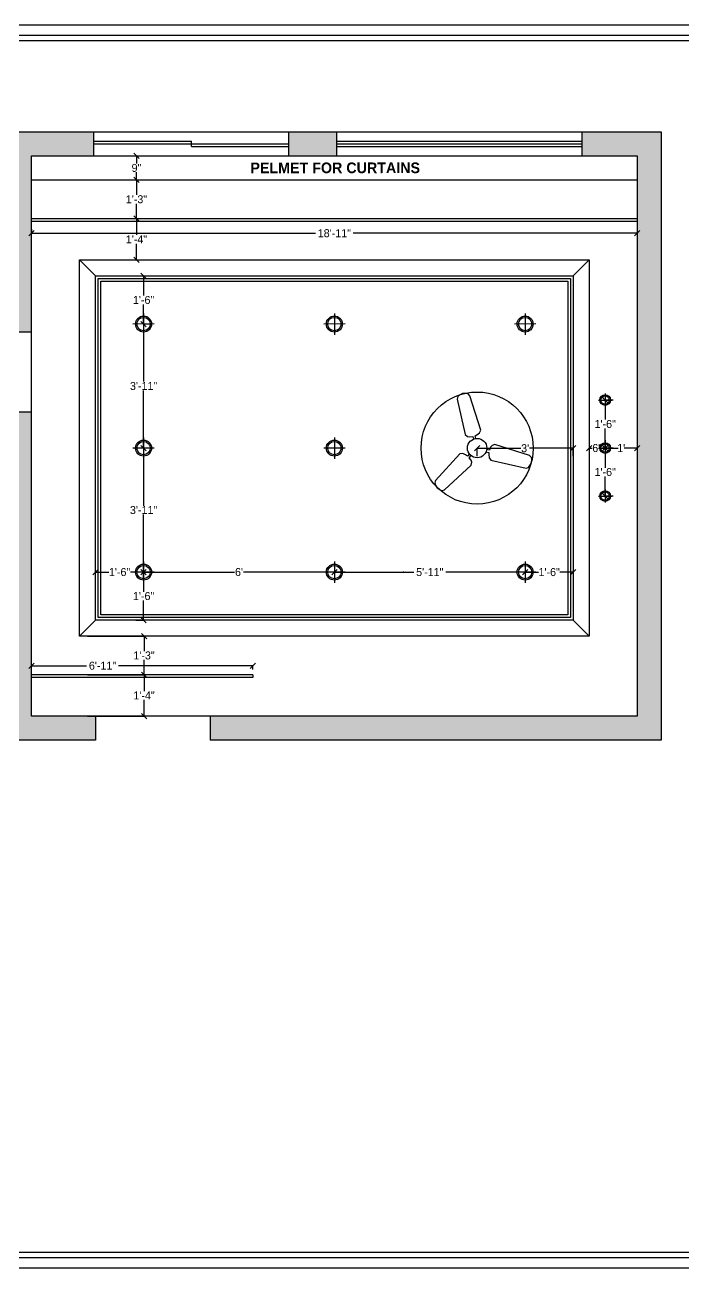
# Model space of a CAD drawing. Header units: inches. Extents: x 9636 to 21597, y -10243 to 557.
# Drawn here: x 16495.9 to 16742.6, y -8319.4 to -7853.3 of the extents above; entities that cross this region are included whole.
import ezdxf

# ---------------------------------------------------------------- set-up
doc = ezdxf.new("R2010")
doc.units = ezdxf.units.IN
doc.header["$MEASUREMENT"] = 0
doc.linetypes.add('DASHED', pattern=[0.75, 0.5, -0.25])
doc.layers.add('FURNI', color=140, linetype='Continuous', lineweight=18)
doc.layers.add('IEL-HATCH-002', color=7, linetype='Continuous')
doc.layers.add('THIET-BI', color=21, linetype='Continuous')
doc.styles.add('HEMI', font='stylu.ttf')
doc.styles.get("Standard").update_dxf_attribs({"font": 'arial.ttf'})
doc.dimstyles.get("Standard").update_dxf_attribs({"dimtxt": 0.18, "dimasz": 0.18, "dimexe": 0.18, "dimexo": 0.0625, "dimgap": 0.09, "dimtad": 0, "dimtih": 1, "dimtoh": 1, "dimdec": 0, "dimzin": 0, "dimdsep": 46, "dimlunit": 4, "dimtxsty": 'Standard', "dimcen": 0.09, "dimadec": 0, "dimazin": 0, "dimtfac": 1, "dimtdec": 0, "dimtofl": 0, "dimtmove": 0, "dimatfit": 3, "dimfxl": 1, "dimtolj": 1, "dimtzin": 0, "dimarcsym": 0})

# ---------------------------------------------------------------- blocks, each defined once
blk = doc.blocks.new('ger')
at = {"color": 5}
for p, q in [((6473.06, -970.68), (6473.07, -978.68)), ((6469.07, -974.68), (6477.07, -974.68))]:
    blk.add_line(p, q, dxfattribs=at)
for radius in [3, 2.5]:
    blk.add_circle((6473.07, -974.68), radius, dxfattribs=at)
blk = doc.blocks.new('A$C1C43440E')
at = {"layer": 'THIET-BI', "color": 18, "true_color": 0x000000}
for p, q in [((143.8, 581.1), (139.5, 564.2)), ((139.5, 564.2), (187.9, 346)), ((152.8, 589.3), (143.8, 581.1)), ((172.3, 598), (152.8, 589.3)), ((191.8, 598.2), (172.3, 598)), ((207, 596.1), (191.8, 598.2)), ((217.6, 585.2), (207, 596.1)), ((283.9, 371.8), (217.6, 585.2)), ((187.9, 346), (202.2, 334.1)), ((202.2, 334.1), (215.2, 331.5)), ((215.2, 331.5), (234.9, 334.1)), ((234.9, 334.1), (240, 316.6)), ((249.5, 338.4), (260.9, 344.5)), ((254.3, 320.4), (249.5, 338.4)), ((260.9, 344.5), (276.4, 355.5)), ((276.4, 355.5), (283.9, 371.8)), ((316.5, 239.3), (334.4, 234.5)), ((338, 249.3), (320.3, 253.6)), ((334.4, 234.5), (334, 221.5)), ((345.6, 267.6), (338, 249.3)), ((354.4, 277.5), (345.6, 267.6)), ((371.8, 284), (354.4, 277.5)), ((585, 216.8), (371.8, 284)), ((155.8, 226), (4.2, 61.9)), ((61.4, 4.7), (226.1, 155.7)), ((173.7, 227.6), (155.8, 226)), ((191, 219.7), (173.7, 227.6)), ((202, 212.9), (191, 219.7)), ((215.1, 226), (202, 212.9)), ((213, 202.4), (225.6, 215.5)), ((225.1, 186.7), (213, 202.4)), ((229.3, 174.1), (225.1, 186.7)), ((226.1, 155.7), (229.3, 174.1)), ((334, 221.5), (335.9, 202.6)), ((335.9, 202.6), (346.1, 188)), ((346.1, 188), (564.1, 138.7)), ((578.9, 142.4), (588.3, 154.5)), ((597.5, 204.6), (585, 216.8)), ((588.3, 154.5), (597.8, 171.5)), ((600.1, 192.8), (597.5, 204.6)), ((597.8, 171.5), (600.1, 192.8)), ((564.1, 138.7), (578.9, 142.4)), ((4.2, 61.9), (0, 47.2)), ((0, 47.2), (5.8, 33)), ((5.8, 33), (15.7, 16.3)), ((15.7, 16.3), (33.1, 3.7)), ((33.1, 3.7), (44.6, 0)), ((44.6, 0), (61.4, 4.7))]:
    blk.add_line(p, q, dxfattribs=at)
blk.add_circle((262, 261.9), 60, dxfattribs=at)
blk = doc.blocks.new('3r')
blk.add_circle((6568.27, -1060.41), 21)
at = {"layer": 'THIET-BI', "xscale": 0.06069589590044594, "yscale": 0.06069589590044594, "zscale": 0.06069589590044594}
blk.add_blockref('A$C1C43440E', (6552.37, -1076.31), dxfattribs=at)
blk = doc.blocks.new('AWEG')
at = {"color": 114, "true_color": 0x139b48}
for p, q in [((4629.57, 705.47), (4634.5, 705.47)), ((4632.04, 707.93), (4632.04, 703.01))]:
    blk.add_line(p, q, dxfattribs=at)
for radius in [2, 1.57]:
    blk.add_circle((4632, 705.47), radius, dxfattribs=at)
blk = doc.blocks.new('_Oblique')
at = {"color": 0, "linetype": 'ByBlock', "lineweight": -2}
blk.add_line((-0.5, -0.5), (0.5, 0.5), dxfattribs=at)
blk = doc.blocks.new('*D272')
at = {"color": 254, "lineweight": -2, "transparency": 16777216}
for p, q in [((16501.37, -7911.45), (16537.87, -7911.45)), ((16501.37, -7925.95), (16537.87, -7925.95))]:
    blk.add_line(p, q, dxfattribs=at)
at = {"color": 5, "lineweight": -2, "transparency": 16777216}
for p, q in [((16537.69, -7911.45), (16537.69, -7917.06)), ((16537.69, -7925.95), (16537.69, -7920.34))]:
    blk.add_line(p, q, dxfattribs=at)
at = {"layer": 'Defpoints', "color": 0, "transparency": 16777216}
for p in [(16498.37, -7911.45), (16498.37, -7925.95), (16537.69, -7925.95)]:
    blk.add_point(p, dxfattribs=at)
at = {"color": 5, "lineweight": -2, "transparency": 16777216, "xscale": 2, "yscale": 2, "zscale": 2}
for p, rotation in [((16537.69, -7911.45), 90), ((16537.69, -7925.95), 270)]:
    blk.add_blockref('_Oblique', p, dxfattribs=dict(at, rotation=rotation))
at = {"color": 5, "transparency": 16777216, "insert": (16537.69, -7918.7), "char_height": 3, "attachment_point": 5, "style": 'HEMI'}
blk.add_mtext('\\A1;1\'-3"', dxfattribs=at)
blk = doc.blocks.new('*D273')
at = {"color": 254, "lineweight": -2, "transparency": 16777216}
for p, q in [((16501.37, -7925.95), (16537.87, -7925.95)), ((16520.34, -7941.45), (16537.87, -7941.45))]:
    blk.add_line(p, q, dxfattribs=at)
at = {"color": 5, "lineweight": -2, "transparency": 16777216}
for p, q in [((16537.69, -7925.95), (16537.69, -7932.04)), ((16537.69, -7941.45), (16537.69, -7935.36))]:
    blk.add_line(p, q, dxfattribs=at)
at = {"layer": 'Defpoints', "color": 0, "transparency": 16777216}
for p in [(16498.37, -7925.95), (16517.34, -7941.45), (16537.69, -7941.45)]:
    blk.add_point(p, dxfattribs=at)
at = {"color": 5, "lineweight": -2, "transparency": 16777216, "xscale": 2, "yscale": 2, "zscale": 2}
for p, rotation in [((16537.69, -7925.95), 90), ((16537.69, -7941.45), 270)]:
    blk.add_blockref('_Oblique', p, dxfattribs=dict(at, rotation=rotation))
at = {"color": 5, "transparency": 16777216, "insert": (16537.69, -7933.7), "char_height": 3, "attachment_point": 5, "style": 'HEMI'}
blk.add_mtext('\\A1;1\'-4"', dxfattribs=at)
blk = doc.blocks.new('*D274')
at = {"color": 254, "lineweight": -2, "transparency": 16777216}
for p, q in [((16524.7, -7947.45), (16540.55, -7947.45)), ((16543.37, -7965.45), (16540.55, -7965.45))]:
    blk.add_line(p, q, dxfattribs=at)
at = {"color": 5, "lineweight": -2, "transparency": 16777216}
for p, q in [((16540.37, -7947.45), (16540.37, -7954.8)), ((16540.37, -7965.45), (16540.37, -7958.1))]:
    blk.add_line(p, q, dxfattribs=at)
at = {"layer": 'Defpoints', "color": 0, "transparency": 16777216}
for p in [(16521.7, -7947.45), (16540.37, -7965.45), (16540.37, -7965.45)]:
    blk.add_point(p, dxfattribs=at)
at = {"color": 5, "lineweight": -2, "transparency": 16777216, "xscale": 2, "yscale": 2, "zscale": 2}
for p, rotation in [((16540.37, -7947.45), 90), ((16540.37, -7965.45), 270)]:
    blk.add_blockref('_Oblique', p, dxfattribs=dict(at, rotation=rotation))
at = {"color": 5, "transparency": 16777216, "insert": (16540.37, -7956.45), "char_height": 3, "attachment_point": 5, "style": 'HEMI'}
blk.add_mtext('\\A1;1\'-6"', dxfattribs=at)
blk = doc.blocks.new('*D275')
at = {"color": 5, "lineweight": -2, "transparency": 16777216}
for p, q in [((16540.37, -7965.45), (16540.37, -7987.06)), ((16540.37, -8011.95), (16540.37, -7990.34))]:
    blk.add_line(p, q, dxfattribs=at)
at = {"color": 254, "lineweight": -2, "transparency": 16777216}
for p, q in [((16543.37, -7965.45), (16540.55, -7965.45)), ((16543.37, -8011.95), (16540.55, -8011.95))]:
    blk.add_line(p, q, dxfattribs=at)
at = {"layer": 'Defpoints', "color": 0, "transparency": 16777216}
for p in [(16540.37, -7965.45), (16540.37, -8011.95), (16540.37, -8011.95)]:
    blk.add_point(p, dxfattribs=at)
at = {"color": 5, "lineweight": -2, "transparency": 16777216, "xscale": 2, "yscale": 2, "zscale": 2}
for p, rotation in [((16540.37, -7965.45), 90), ((16540.37, -8011.95), 270)]:
    blk.add_blockref('_Oblique', p, dxfattribs=dict(at, rotation=rotation))
at = {"color": 5, "transparency": 16777216, "insert": (16540.37, -7988.7), "char_height": 3, "attachment_point": 5, "style": 'HEMI'}
blk.add_mtext('\\A1;3\'-11"', dxfattribs=at)
blk = doc.blocks.new('*D276')
at = {"color": 5, "lineweight": -2, "transparency": 16777216}
for p, q in [((16540.37, -8011.95), (16540.37, -8033.56)), ((16540.37, -8058.45), (16540.37, -8036.84))]:
    blk.add_line(p, q, dxfattribs=at)
at = {"color": 254, "lineweight": -2, "transparency": 16777216}
for p, q in [((16543.37, -8011.95), (16540.55, -8011.95)), ((16543.37, -8058.45), (16540.55, -8058.45))]:
    blk.add_line(p, q, dxfattribs=at)
at = {"layer": 'Defpoints', "color": 0, "transparency": 16777216}
for p in [(16540.37, -8011.95), (16540.37, -8058.45), (16540.37, -8058.45)]:
    blk.add_point(p, dxfattribs=at)
at = {"color": 5, "lineweight": -2, "transparency": 16777216, "xscale": 2, "yscale": 2, "zscale": 2}
for p, rotation in [((16540.37, -8011.95), 90), ((16540.37, -8058.45), 270)]:
    blk.add_blockref('_Oblique', p, dxfattribs=dict(at, rotation=rotation))
at = {"color": 5, "transparency": 16777216, "insert": (16540.37, -8035.2), "char_height": 3, "attachment_point": 5, "style": 'HEMI'}
blk.add_mtext('\\A1;3\'-11"', dxfattribs=at)
blk = doc.blocks.new('*D277')
at = {"color": 5, "lineweight": -2, "transparency": 16777216}
for p, q in [((16540.37, -8058.45), (16540.37, -8065.8)), ((16540.37, -8076.45), (16540.37, -8069.1))]:
    blk.add_line(p, q, dxfattribs=at)
at = {"color": 254, "lineweight": -2, "transparency": 16777216}
for p, q in [((16543.37, -8058.45), (16540.55, -8058.45)), ((16537.42, -8076.45), (16540.19, -8076.45))]:
    blk.add_line(p, q, dxfattribs=at)
at = {"layer": 'Defpoints', "color": 0, "transparency": 16777216}
for p in [(16540.37, -8058.45), (16540.37, -8076.45), (16540.42, -8076.45)]:
    blk.add_point(p, dxfattribs=at)
at = {"color": 5, "lineweight": -2, "transparency": 16777216, "xscale": 2, "yscale": 2, "zscale": 2}
for p, rotation in [((16540.37, -8058.45), 90), ((16540.37, -8076.45), 270)]:
    blk.add_blockref('_Oblique', p, dxfattribs=dict(at, rotation=rotation))
at = {"color": 5, "transparency": 16777216, "insert": (16540.37, -8067.45), "char_height": 3, "attachment_point": 5, "style": 'HEMI'}
blk.add_mtext('\\A1;1\'-6"', dxfattribs=at)
blk = doc.blocks.new('*D278')
at = {"color": 5, "lineweight": -2, "transparency": 16777216}
for p, q in [((16522.37, -8058.45), (16527.32, -8058.45)), ((16540.37, -8058.45), (16535.42, -8058.45))]:
    blk.add_line(p, q, dxfattribs=at)
at = {"color": 254, "lineweight": -2, "transparency": 16777216}
for p, q in [((16522.37, -8061.45), (16522.37, -8058.63)), ((16540.37, -8061.45), (16540.37, -8058.63))]:
    blk.add_line(p, q, dxfattribs=at)
at = {"layer": 'Defpoints', "color": 0, "transparency": 16777216}
for p in [(16522.37, -8058.45), (16522.37, -8058.45), (16540.37, -8058.45)]:
    blk.add_point(p, dxfattribs=at)
at = {"color": 5, "lineweight": -2, "transparency": 16777216, "xscale": 2, "yscale": 2, "zscale": 2, "rotation": 180}
blk.add_blockref('_Oblique', (16522.37, -8058.45), dxfattribs=at)
at = {"color": 5, "lineweight": -2, "transparency": 16777216, "xscale": 2, "yscale": 2, "zscale": 2}
blk.add_blockref('_Oblique', (16540.37, -8058.45), dxfattribs=at)
at = {"color": 5, "transparency": 16777216, "insert": (16531.37, -8058.45), "char_height": 3, "attachment_point": 5, "style": 'HEMI'}
blk.add_mtext('\\A1;1\'-6"', dxfattribs=at)
blk = doc.blocks.new('*D279')
at = {"color": 254, "lineweight": -2, "transparency": 16777216}
for p, q in [((16540.37, -8055.45), (16540.37, -8058.27)), ((16611.87, -8055.45), (16611.87, -8058.27))]:
    blk.add_line(p, q, dxfattribs=at)
at = {"color": 5, "lineweight": -2, "transparency": 16777216}
for p, q in [((16540.37, -8058.45), (16574.49, -8058.45)), ((16611.87, -8058.45), (16577.75, -8058.45))]:
    blk.add_line(p, q, dxfattribs=at)
at = {"layer": 'Defpoints', "color": 0, "transparency": 16777216}
for p in [(16540.37, -8058.45), (16611.87, -8058.45), (16611.87, -8058.45)]:
    blk.add_point(p, dxfattribs=at)
at = {"color": 5, "lineweight": -2, "transparency": 16777216, "xscale": 2, "yscale": 2, "zscale": 2, "rotation": 180}
blk.add_blockref('_Oblique', (16540.37, -8058.45), dxfattribs=at)
at = {"color": 5, "lineweight": -2, "transparency": 16777216, "xscale": 2, "yscale": 2, "zscale": 2}
blk.add_blockref('_Oblique', (16611.87, -8058.45), dxfattribs=at)
at = {"color": 5, "transparency": 16777216, "insert": (16576.12, -8058.45), "char_height": 3, "attachment_point": 5, "style": 'HEMI'}
blk.add_mtext("\\A1;6'", dxfattribs=at)
blk = doc.blocks.new('*D280')
at = {"color": 254, "lineweight": -2, "transparency": 16777216}
for p, q in [((16611.87, -8055.45), (16611.87, -8058.27)), ((16683.37, -8055.45), (16683.37, -8058.27))]:
    blk.add_line(p, q, dxfattribs=at)
at = {"color": 5, "lineweight": -2, "transparency": 16777216}
for p, q in [((16611.87, -8058.45), (16641.61, -8058.45)), ((16683.37, -8058.45), (16653.63, -8058.45))]:
    blk.add_line(p, q, dxfattribs=at)
at = {"layer": 'Defpoints', "color": 0, "transparency": 16777216}
for p in [(16611.87, -8058.45), (16683.37, -8058.45), (16683.37, -8058.45)]:
    blk.add_point(p, dxfattribs=at)
at = {"color": 5, "lineweight": -2, "transparency": 16777216, "xscale": 2, "yscale": 2, "zscale": 2, "rotation": 180}
blk.add_blockref('_Oblique', (16611.87, -8058.45), dxfattribs=at)
at = {"color": 5, "lineweight": -2, "transparency": 16777216, "xscale": 2, "yscale": 2, "zscale": 2}
blk.add_blockref('_Oblique', (16683.37, -8058.45), dxfattribs=at)
at = {"color": 5, "transparency": 16777216, "insert": (16647.62, -8058.45), "char_height": 3, "attachment_point": 5, "style": 'HEMI'}
blk.add_mtext('\\A1;5\'-11"', dxfattribs=at)
blk = doc.blocks.new('*D281')
at = {"color": 254, "lineweight": -2, "transparency": 16777216}
for p, q in [((16683.37, -8055.45), (16683.37, -8058.27)), ((16701.37, -8055.45), (16701.37, -8058.27))]:
    blk.add_line(p, q, dxfattribs=at)
at = {"color": 5, "lineweight": -2, "transparency": 16777216}
for p, q in [((16683.37, -8058.45), (16688.32, -8058.45)), ((16701.37, -8058.45), (16696.42, -8058.45))]:
    blk.add_line(p, q, dxfattribs=at)
at = {"layer": 'Defpoints', "color": 0, "transparency": 16777216}
for p in [(16683.37, -8058.45), (16701.37, -8058.45), (16701.37, -8058.45)]:
    blk.add_point(p, dxfattribs=at)
at = {"color": 5, "lineweight": -2, "transparency": 16777216, "xscale": 2, "yscale": 2, "zscale": 2, "rotation": 180}
blk.add_blockref('_Oblique', (16683.37, -8058.45), dxfattribs=at)
at = {"color": 5, "lineweight": -2, "transparency": 16777216, "xscale": 2, "yscale": 2, "zscale": 2}
blk.add_blockref('_Oblique', (16701.37, -8058.45), dxfattribs=at)
at = {"color": 5, "transparency": 16777216, "insert": (16692.37, -8058.45), "char_height": 3, "attachment_point": 5, "style": 'HEMI'}
blk.add_mtext('\\A1;1\'-6"', dxfattribs=at)
blk = doc.blocks.new('*D282')
at = {"color": 254, "lineweight": -2, "transparency": 16777216}
for p, q in [((16519.37, -8082.45), (16540.71, -8082.45)), ((16519.37, -8096.95), (16540.71, -8096.95))]:
    blk.add_line(p, q, dxfattribs=at)
at = {"color": 5, "lineweight": -2, "transparency": 16777216}
for p, q in [((16540.53, -8082.45), (16540.53, -8088.06)), ((16540.53, -8096.95), (16540.53, -8091.34))]:
    blk.add_line(p, q, dxfattribs=at)
at = {"layer": 'Defpoints', "color": 0, "transparency": 16777216}
for p in [(16516.37, -8082.45), (16516.37, -8096.95), (16540.53, -8096.95)]:
    blk.add_point(p, dxfattribs=at)
at = {"color": 5, "lineweight": -2, "transparency": 16777216, "xscale": 2, "yscale": 2, "zscale": 2}
for p, rotation in [((16540.53, -8082.45), 90), ((16540.53, -8096.95), 270)]:
    blk.add_blockref('_Oblique', p, dxfattribs=dict(at, rotation=rotation))
at = {"color": 5, "transparency": 16777216, "insert": (16540.53, -8089.7), "char_height": 3, "attachment_point": 5, "style": 'HEMI'}
blk.add_mtext('\\A1;1\'-3"', dxfattribs=at)
blk = doc.blocks.new('*D283')
at = {"color": 254, "lineweight": -2, "transparency": 16777216}
for p, q in [((16519.37, -8096.95), (16540.71, -8096.95)), ((16519.37, -8112.45), (16540.71, -8112.45))]:
    blk.add_line(p, q, dxfattribs=at)
at = {"color": 5, "lineweight": -2, "transparency": 16777216}
for p, q in [((16540.53, -8096.95), (16540.53, -8103.04)), ((16540.53, -8112.45), (16540.53, -8106.36))]:
    blk.add_line(p, q, dxfattribs=at)
at = {"layer": 'Defpoints', "color": 0, "transparency": 16777216}
for p in [(16516.37, -8096.95), (16516.37, -8112.45), (16540.53, -8112.45)]:
    blk.add_point(p, dxfattribs=at)
at = {"color": 5, "lineweight": -2, "transparency": 16777216, "xscale": 2, "yscale": 2, "zscale": 2}
for p, rotation in [((16540.53, -8096.95), 90), ((16540.53, -8112.45), 270)]:
    blk.add_blockref('_Oblique', p, dxfattribs=dict(at, rotation=rotation))
at = {"color": 5, "transparency": 16777216, "insert": (16540.53, -8104.7), "char_height": 3, "attachment_point": 5, "style": 'HEMI'}
blk.add_mtext('\\A1;1\'-4"', dxfattribs=at)
blk = doc.blocks.new('*D284')
at = {"color": 254, "lineweight": -2, "transparency": 16777216}
for p, q in [((16498.37, -8094.95), (16498.37, -8093.36)), ((16581.37, -8094.95), (16581.37, -8093.36))]:
    blk.add_line(p, q, dxfattribs=at)
at = {"color": 5, "lineweight": -2, "transparency": 16777216}
for p, q in [((16498.37, -8093.54), (16518.95, -8093.54)), ((16581.37, -8093.54), (16531.02, -8093.54))]:
    blk.add_line(p, q, dxfattribs=at)
at = {"layer": 'Defpoints', "color": 0, "transparency": 16777216}
for p in [(16581.37, -8093.54), (16498.37, -8097.95), (16581.37, -8097.95)]:
    blk.add_point(p, dxfattribs=at)
at = {"color": 5, "lineweight": -2, "transparency": 16777216, "xscale": 2, "yscale": 2, "zscale": 2, "rotation": 180}
blk.add_blockref('_Oblique', (16498.37, -8093.54), dxfattribs=at)
at = {"color": 5, "lineweight": -2, "transparency": 16777216, "xscale": 2, "yscale": 2, "zscale": 2}
blk.add_blockref('_Oblique', (16581.37, -8093.54), dxfattribs=at)
at = {"color": 5, "transparency": 16777216, "insert": (16524.98, -8093.54), "char_height": 3, "attachment_point": 5, "style": 'HEMI'}
blk.add_mtext('\\A1;6\'-11"', dxfattribs=at)
blk = doc.blocks.new('*D285')
at = {"color": 254, "lineweight": -2, "transparency": 16777216}
for p, q in [((16498.37, -7929.95), (16498.37, -7931.6)), ((16725.37, -7929.95), (16725.37, -7931.6))]:
    blk.add_line(p, q, dxfattribs=at)
at = {"color": 5, "lineweight": -2, "transparency": 16777216}
for p, q in [((16498.37, -7931.42), (16604.85, -7931.42)), ((16725.37, -7931.42), (16618.9, -7931.42))]:
    blk.add_line(p, q, dxfattribs=at)
at = {"layer": 'Defpoints', "color": 0, "transparency": 16777216}
for p in [(16498.37, -7926.95), (16725.37, -7926.95), (16725.37, -7931.42)]:
    blk.add_point(p, dxfattribs=at)
at = {"color": 5, "lineweight": -2, "transparency": 16777216, "xscale": 2, "yscale": 2, "zscale": 2, "rotation": 180}
blk.add_blockref('_Oblique', (16498.37, -7931.42), dxfattribs=at)
at = {"color": 5, "lineweight": -2, "transparency": 16777216, "xscale": 2, "yscale": 2, "zscale": 2}
blk.add_blockref('_Oblique', (16725.37, -7931.42), dxfattribs=at)
at = {"color": 5, "transparency": 16777216, "insert": (16611.87, -7931.42), "char_height": 3, "attachment_point": 5, "style": 'HEMI'}
blk.add_mtext('\\A1;18\'-11"', dxfattribs=at)
blk = doc.blocks.new('*D286')
at = {"color": 5, "lineweight": -2, "transparency": 16777216}
for p, q in [((16665.37, -8012.03), (16681.71, -8012.03)), ((16701.37, -8012.03), (16685.03, -8012.03))]:
    blk.add_line(p, q, dxfattribs=at)
at = {"color": 254, "lineweight": -2, "transparency": 16777216}
for p, q in [((16665.37, -8014.95), (16665.37, -8012.21)), ((16701.37, -8014.95), (16701.37, -8012.21))]:
    blk.add_line(p, q, dxfattribs=at)
at = {"layer": 'Defpoints', "color": 0, "transparency": 16777216}
for p in [(16665.37, -8011.95), (16665.37, -8012.03), (16701.37, -8011.95)]:
    blk.add_point(p, dxfattribs=at)
at = {"color": 5, "lineweight": -2, "transparency": 16777216, "xscale": 2, "yscale": 2, "zscale": 2, "rotation": 180}
blk.add_blockref('_Oblique', (16665.37, -8012.03), dxfattribs=at)
at = {"color": 5, "lineweight": -2, "transparency": 16777216, "xscale": 2, "yscale": 2, "zscale": 2}
blk.add_blockref('_Oblique', (16701.37, -8012.03), dxfattribs=at)
at = {"color": 5, "transparency": 16777216, "insert": (16683.37, -8012.03), "char_height": 3, "attachment_point": 5, "style": 'HEMI'}
blk.add_mtext("\\A1;3'", dxfattribs=at)
blk = doc.blocks.new('*D287')
at = {"color": 254, "lineweight": -2, "transparency": 16777216}
for p, q in [((16713.37, -8008.95), (16713.37, -8011.77)), ((16725.37, -8008.95), (16725.37, -8011.77))]:
    blk.add_line(p, q, dxfattribs=at)
at = {"color": 5, "lineweight": -2, "transparency": 16777216}
for p, q in [((16713.37, -8011.95), (16718.24, -8011.95)), ((16725.37, -8011.95), (16720.5, -8011.95))]:
    blk.add_line(p, q, dxfattribs=at)
at = {"layer": 'Defpoints', "color": 0, "transparency": 16777216}
for p in [(16713.37, -8011.95), (16725.37, -8011.95), (16725.37, -8011.95)]:
    blk.add_point(p, dxfattribs=at)
at = {"color": 5, "lineweight": -2, "transparency": 16777216, "xscale": 2, "yscale": 2, "zscale": 2, "rotation": 180}
blk.add_blockref('_Oblique', (16713.37, -8011.95), dxfattribs=at)
at = {"color": 5, "lineweight": -2, "transparency": 16777216, "xscale": 2, "yscale": 2, "zscale": 2}
blk.add_blockref('_Oblique', (16725.37, -8011.95), dxfattribs=at)
at = {"color": 5, "transparency": 16777216, "insert": (16719.37, -8011.95), "char_height": 3, "attachment_point": 5, "style": 'HEMI'}
blk.add_mtext("\\A1;1'", dxfattribs=at)
blk = doc.blocks.new('*D288')
at = {"color": 254, "lineweight": -2, "transparency": 16777216}
for p, q in [((16707.37, -8008.95), (16707.37, -8011.77)), ((16713.37, -8008.95), (16713.37, -8011.77))]:
    blk.add_line(p, q, dxfattribs=at)
at = {"color": 5, "lineweight": -2, "transparency": 16777216}
for p, q in [((16707.37, -8011.95), (16708.45, -8011.95)), ((16713.37, -8011.95), (16712.29, -8011.95))]:
    blk.add_line(p, q, dxfattribs=at)
at = {"layer": 'Defpoints', "color": 0, "transparency": 16777216}
for p in [(16707.37, -8011.95), (16707.37, -8011.95), (16713.37, -8011.95)]:
    blk.add_point(p, dxfattribs=at)
at = {"color": 5, "lineweight": -2, "transparency": 16777216, "xscale": 2, "yscale": 2, "zscale": 2, "rotation": 180}
blk.add_blockref('_Oblique', (16707.37, -8011.95), dxfattribs=at)
at = {"color": 5, "lineweight": -2, "transparency": 16777216, "xscale": 2, "yscale": 2, "zscale": 2}
blk.add_blockref('_Oblique', (16713.37, -8011.95), dxfattribs=at)
at = {"color": 5, "transparency": 16777216, "insert": (16710.37, -8011.95), "char_height": 3, "attachment_point": 5, "style": 'HEMI'}
blk.add_mtext('\\A1;6"', dxfattribs=at)
blk = doc.blocks.new('*D289')
at = {"color": 5, "lineweight": -2, "transparency": 16777216}
for p, q in [((16713.37, -8011.95), (16713.37, -8019.3)), ((16713.37, -8029.95), (16713.37, -8022.6))]:
    blk.add_line(p, q, dxfattribs=at)
at = {"color": 254, "lineweight": -2, "transparency": 16777216}
for p, q in [((16716.37, -8011.95), (16713.55, -8011.95)), ((16716.37, -8029.95), (16713.55, -8029.95))]:
    blk.add_line(p, q, dxfattribs=at)
at = {"layer": 'Defpoints', "color": 0, "transparency": 16777216}
for p in [(16713.37, -8011.95), (16713.37, -8029.95), (16713.37, -8029.95)]:
    blk.add_point(p, dxfattribs=at)
at = {"color": 5, "lineweight": -2, "transparency": 16777216, "xscale": 2, "yscale": 2, "zscale": 2}
for p, rotation in [((16713.37, -8011.95), 90), ((16713.37, -8029.95), 270)]:
    blk.add_blockref('_Oblique', p, dxfattribs=dict(at, rotation=rotation))
at = {"color": 5, "transparency": 16777216, "insert": (16713.37, -8020.95), "char_height": 3, "attachment_point": 5, "style": 'HEMI'}
blk.add_mtext('\\A1;1\'-6"', dxfattribs=at)
blk = doc.blocks.new('*D290')
at = {"color": 5, "lineweight": -2, "transparency": 16777216}
for p, q in [((16713.37, -7993.95), (16713.37, -8001.3)), ((16713.37, -8011.95), (16713.37, -8004.6))]:
    blk.add_line(p, q, dxfattribs=at)
at = {"color": 254, "lineweight": -2, "transparency": 16777216}
for p, q in [((16716.37, -7993.95), (16713.55, -7993.95)), ((16716.37, -8011.95), (16713.55, -8011.95))]:
    blk.add_line(p, q, dxfattribs=at)
at = {"layer": 'Defpoints', "color": 0, "transparency": 16777216}
for p in [(16713.37, -7993.95), (16713.37, -7993.95), (16713.37, -8011.95)]:
    blk.add_point(p, dxfattribs=at)
at = {"color": 5, "lineweight": -2, "transparency": 16777216, "xscale": 2, "yscale": 2, "zscale": 2}
for p, rotation in [((16713.37, -7993.95), 90), ((16713.37, -8011.95), 270)]:
    blk.add_blockref('_Oblique', p, dxfattribs=dict(at, rotation=rotation))
at = {"color": 5, "transparency": 16777216, "insert": (16713.37, -8002.95), "char_height": 3, "attachment_point": 5, "style": 'HEMI'}
blk.add_mtext('\\A1;1\'-6"', dxfattribs=at)
blk = doc.blocks.new('*D520')
at = {"color": 254, "lineweight": -2, "transparency": 16777216}
for p, q in [((16534.87, -7902.45), (16537.51, -7902.45)), ((16534.87, -7911.45), (16537.51, -7911.45))]:
    blk.add_line(p, q, dxfattribs=at)
at = {"color": 5, "lineweight": -2, "transparency": 16777216}
for p, q in [((16537.69, -7902.45), (16537.69, -7905.31)), ((16537.69, -7911.45), (16537.69, -7908.59))]:
    blk.add_line(p, q, dxfattribs=at)
at = {"layer": 'Defpoints', "color": 0, "transparency": 16777216}
for p in [(16537.69, -7902.45), (16537.87, -7902.45), (16537.87, -7911.45)]:
    blk.add_point(p, dxfattribs=at)
at = {"color": 5, "lineweight": -2, "transparency": 16777216, "xscale": 2, "yscale": 2, "zscale": 2}
for p, rotation in [((16537.69, -7902.45), 90), ((16537.69, -7911.45), 270)]:
    blk.add_blockref('_Oblique', p, dxfattribs=dict(at, rotation=rotation))
at = {"color": 5, "transparency": 16777216, "insert": (16537.69, -7906.95), "char_height": 3, "attachment_point": 5, "style": 'HEMI'}
blk.add_mtext('\\A1;9"', dxfattribs=at)

msp = doc.modelspace()

# ---------------------------------------------------------------- hatches: boundary and pattern name
at = {"layer": 'IEL-HATCH-002', "true_color": 0xc7c8ca, "transparency": 33554687}
h = msp.add_hatch(color=9, dxfattribs=at)
h.dxf.hatch_style = 1
h.paths.add_polyline_path([(16306.87, -7893.45), (16264.37, -7893.45), (16264.37, -7995.45), (16268.04, -7995.45), (16273.37, -7995.45), (16273.37, -7907.45), (16278.37, -7907.45), (16278.37, -7902.45), (16306.87, -7902.45)])
h.paths.add_polyline_path([(16414.87, -7893.45), (16390.87, -7893.45), (16390.87, -7902.45), (16414.87, -7902.45)])
h.paths.add_polyline_path([(16493.37, -7893.45), (16414.87, -7893.45), (16414.87, -8112.45), (16421.37, -8112.45), (16421.37, -7902.45), (16493.37, -7902.45)])
h.paths.add_polyline_path([(16522.37, -8112.45), (16498.37, -8112.45), (16498.37, -7998.45), (16494.7, -7998.45), (16493.37, -7998.45), (16493.37, -8112.45), (16421.37, -8112.45), (16414.87, -8112.45), (16414.87, -8121.45), (16421.37, -8121.45), (16493.37, -8121.45), (16522.37, -8121.45), (16522.37, -8117.78)])
h.paths.add_polyline_path([(16414.87, -8112.45), (16273.37, -8112.45), (16273.37, -8092.75), (16273.37, -8049.45), (16282.87, -8049.45), (16282.87, -8044.45), (16273.37, -8044.45), (16273.37, -8037.45), (16264.37, -8037.45), (16264.37, -8121.45), (16414.87, -8121.45)])
h.paths.add_polyline_path([(16734.37, -7893.45), (16704.77, -7893.45), (16704.77, -7902.45), (16725.37, -7902.45), (16725.37, -8094.45), (16725.37, -8100.45), (16725.37, -8112.45), (16565.37, -8112.45), (16565.37, -8121.45), (16734.37, -8121.45)])
h.paths.add_polyline_path([(16612.77, -7893.45), (16594.77, -7893.45), (16594.77, -7902.45), (16612.77, -7902.45)], flags=17)
h.paths.add_polyline_path([(16521.77, -7893.45), (16493.37, -7893.45), (16493.37, -7968.45), (16498.37, -7968.45), (16498.37, -7902.45), (16521.77, -7902.45)])

# ---------------------------------------------------------------- linework, layer by layer
for p, q in [((16493.37, -7893.45), (16734.37, -7893.45)), ((16734.37, -7893.45), (16734.37, -8121.45)), ((16498.37, -7902.45), (16725.37, -7902.45)), ((16498.37, -7968.45), (16498.37, -7902.45)), ((16725.37, -7902.45), (16725.37, -8094.45)), ((16522.37, -7947.45), (16516.37, -7941.45)), ((16701.37, -7947.45), (16707.37, -7941.45)), ((16498.37, -7968.45), (16493.37, -7968.45)), ((16498.37, -7998.45), (16493.37, -7998.45)), ((16498.37, -8112.45), (16498.37, -7998.45)), ((16522.37, -8076.45), (16516.37, -8082.45)), ((16701.37, -8076.45), (16707.37, -8082.45)), ((16725.37, -8088.45), (16725.37, -8112.45)), ((16522.37, -8112.45), (16498.37, -8112.45)), ((16522.37, -8112.45), (16522.37, -8121.45)), ((16725.37, -8112.45), (16565.37, -8112.45)), ((16565.37, -8112.45), (16565.37, -8121.45)), ((16522.37, -8121.45), (16493.37, -8121.45)), ((16734.37, -8121.45), (16565.37, -8121.45))]:
    msp.add_line(p, q)
at = {"color": 152, "true_color": 0x2776bb}
for p, q in [((16521.77, -7902.45), (16521.77, -7893.45)), ((16594.77, -7902.45), (16594.77, -7893.45)), ((16612.77, -7902.45), (16612.77, -7893.45)), ((16704.77, -7902.45), (16704.77, -7893.45)), ((16521.77, -7896.95), (16558.27, -7896.95)), ((16521.77, -7897.95), (16594.77, -7897.95)), ((16558.27, -7898.95), (16558.27, -7896.95)), ((16558.27, -7898.95), (16594.77, -7898.95)), ((16612.77, -7896.95), (16704.77, -7896.95)), ((16612.77, -7897.95), (16704.77, -7897.95)), ((16612.77, -7898.95), (16704.77, -7898.95))]:
    msp.add_line(p, q, dxfattribs=at)
at = {"linetype": 'DASHED', "ltscale": 10}
msp.add_line((16498.37, -7911.45), (16725.37, -7911.45), dxfattribs=at)
at = {"color": 41, "true_color": 0xf4ee51}
msp.add_line((16581.37, -8096.95), (16581.37, -8097.95), dxfattribs=at)
for points in [[(16725.37, -8112.45), (16498.37, -8112.45), (16498.37, -7911.45), (16725.37, -7911.45)], [(16516.37, -7941.45), (16707.37, -7941.45), (16707.37, -8082.45), (16516.37, -8082.45)], [(16522.37, -7947.45), (16701.37, -7947.45), (16701.37, -8076.45), (16522.37, -8076.45)]]:
    msp.add_lwpolyline(points, close=True)
at = {"color": 2, "true_color": 0xf1eb1f}
for points in [[(16498.37, -7925.95), (16725.37, -7925.95)], [(16498.37, -7926.95), (16725.37, -7926.95)]]:
    msp.add_lwpolyline(points, dxfattribs=at)
at = {"color": 41, "true_color": 0xf4ee51}
for points in [[(16523.37, -7948.45), (16700.37, -7948.45), (16700.37, -8075.45), (16523.37, -8075.45)], [(16524.37, -7949.45), (16699.37, -7949.45), (16699.37, -8074.45), (16524.37, -8074.45)]]:
    msp.add_lwpolyline(points, close=True, dxfattribs=at)
for points in [[(16581.37, -8096.95), (16498.37, -8096.95)], [(16581.37, -8097.95), (16498.37, -8097.95)]]:
    msp.add_lwpolyline(points, dxfattribs=at)
msp.add_point((16637.78, -8058.45))
msp.add_point((16637.78, -8058.45))
at = {"layer": 'FURNI', "color": 18, "lineweight": 25, "true_color": 0x000000}
for points in [[(16231.3, -8319.36), (16231.3, -7853.31), (16883.5, -7853.31), (16883.5, -8319.36)], [(16235.19, -8315.48), (16235.19, -7857.19), (16879.62, -7857.19), (16879.62, -8315.48)], [(16237.13, -8313.54), (16237.13, -7859.13), (16877.68, -7859.13), (16877.68, -8313.54)]]:
    msp.add_lwpolyline(points, close=True, dxfattribs=at)

# ---------------------------------------------------------------- block references
at = {"rotation": 270}
for p in [(17515.05, -1492.38), (17586.55, -1492.38), (17658.05, -1492.38), (17515.05, -1538.88), (17586.55, -1538.88), (17515.05, -1585.38), (17586.55, -1585.38), (17658.05, -1585.38)]:
    msp.add_blockref('ger', p, dxfattribs=at)
for name, p in [('3r', (10097.1, -6951.54)), ('AWEG', (12081.34, -8699.42)), ('AWEG', (12081.34, -8717.42)), ('AWEG', (12081.34, -8735.42))]:
    msp.add_blockref(name, p)

# ---------------------------------------------------------------- texts
at = {"color": 177, "lineweight": 15, "true_color": 0x293189, "insert": (16646.79, -7904.9), "char_height": 4, "width": 69.2136, "attachment_point": 3, "rotation": 0.0094, "style": 'HEMI'}
msp.add_mtext('\\pxqc;{\\fStylus BT|b1|i0|c0|p34;PELMET FOR CURTAINS}', dxfattribs=at)

# ---------------------------------------------------------------- dimensions: what is measured, and where the dimension line sits
at = {"color": 18, "true_color": 0x000000}
for base, p1, p2, angle, override, picture, middle in [((16537.69, -7902.45), (16537.87, -7911.45), (16537.87, -7902.45), 90, {"dimtxt": 3, "dimasz": 2, "dimexo": 3, "dimtxsty": 'HEMI', "dimblk": 'Oblique', "dimcen": 0, "dimclrd": 5, "dimclre": 254, "dimclrt": 5, "dimldrblk": 'Oblique', "dimfxl": 0.03937, "dimarcsym": 1}, '*D520', (16537.69, -7906.95)), ((16537.69118683, -7925.95077716), (16498.37061422, -7911.45077716), (16498.37061422, -7925.95077716), 90, {"dimtxt": 3, "dimasz": 2, "dimexo": 3, "dimtxsty": 'HEMI', "dimblk": 'Oblique', "dimcen": 0, "dimclrd": 5, "dimclre": 254, "dimclrt": 5, "dimldrblk": 'Oblique', "dimfxl": 0.03937, "dimarcsym": 1}, '*D272', (16537.69118683, -7918.70077716)), ((16537.69118683, -7941.45077716), (16498.37061422, -7925.95077716), (16517.33727908, -7941.45077716), 90, {"dimtxt": 3, "dimasz": 2, "dimexo": 3, "dimtxsty": 'HEMI', "dimblk": 'Oblique', "dimcen": 0, "dimclrd": 5, "dimclre": 254, "dimclrt": 5, "dimtmove": 1, "dimldrblk": 'Oblique', "dimfxl": 0.03937, "dimarcsym": 1}, '*D273', (16537.69118683, -7933.70077716)), ((16540.37, -7965.45), (16521.7, -7947.45), (16540.37, -7965.45), 90, {"dimtxt": 3, "dimasz": 2, "dimexo": 3, "dimtxsty": 'HEMI', "dimblk": 'Oblique', "dimcen": 0, "dimclrd": 5, "dimclre": 254, "dimclrt": 5, "dimtmove": 1, "dimldrblk": 'Oblique', "dimfxl": 0.03937, "dimarcsym": 1}, '*D274', (16540.37, -7956.45)), ((16540.37061422, -8011.95077716), (16540.37061422, -7965.45077716), (16540.37061422, -8011.95077716), 90, {"dimtxt": 3, "dimasz": 2, "dimexo": 3, "dimtxsty": 'HEMI', "dimblk": 'Oblique', "dimcen": 0, "dimclrd": 5, "dimclre": 254, "dimclrt": 5, "dimtmove": 1, "dimldrblk": 'Oblique', "dimfxl": 0.03937, "dimarcsym": 1}, '*D275', (16540.37061422, -7988.70077716)), ((16713.37, -7993.95), (16713.37, -8011.95), (16713.37, -7993.95), 90, {"dimtxt": 3, "dimasz": 2, "dimexo": 3, "dimtxsty": 'HEMI', "dimblk": 'Oblique', "dimcen": 0, "dimclrd": 5, "dimclre": 254, "dimclrt": 5, "dimldrblk": 'Oblique', "dimfxl": 0.03937, "dimarcsym": 1}, '*D290', (16713.37, -8002.95)), ((16540.37061422, -8058.45077716), (16540.37061422, -8011.95077716), (16540.37061422, -8058.45077716), 90, {"dimtxt": 3, "dimasz": 2, "dimexo": 3, "dimtxsty": 'HEMI', "dimblk": 'Oblique', "dimcen": 0, "dimclrd": 5, "dimclre": 254, "dimclrt": 5, "dimtmove": 1, "dimldrblk": 'Oblique', "dimfxl": 0.03937, "dimarcsym": 1}, '*D276', (16540.37061422, -8035.20077716)), ((16713.37, -8029.95), (16713.37, -8011.95), (16713.37, -8029.95), 90, {"dimtxt": 3, "dimasz": 2, "dimexo": 3, "dimtxsty": 'HEMI', "dimblk": 'Oblique', "dimcen": 0, "dimclrd": 5, "dimclre": 254, "dimclrt": 5, "dimldrblk": 'Oblique', "dimfxl": 0.03937, "dimarcsym": 1}, '*D289', (16713.37, -8020.95)), ((16540.37, -8076.45), (16540.37, -8058.45), (16540.42, -8076.45), 90, {"dimtxt": 3, "dimasz": 2, "dimexo": 3, "dimtxsty": 'HEMI', "dimblk": 'Oblique', "dimcen": 0, "dimclrd": 5, "dimclre": 254, "dimclrt": 5, "dimtmove": 1, "dimldrblk": 'Oblique', "dimfxl": 0.03937, "dimarcsym": 1}, '*D277', (16540.37, -8067.45)), ((16683.37061422, -8058.45077716), (16611.87061422, -8058.45077716), (16683.37061422, -8058.45077716), 180, {"dimtxt": 3, "dimasz": 2, "dimexo": 3, "dimtxsty": 'HEMI', "dimblk": 'Oblique', "dimcen": 0, "dimclrd": 5, "dimclre": 254, "dimclrt": 5, "dimtmove": 1, "dimldrblk": 'Oblique', "dimfxl": 0.03937, "dimarcsym": 1}, '*D280', (16647.62061422, -8058.45077716)), ((16701.37, -8058.45), (16683.37, -8058.45), (16701.37, -8058.45), 180, {"dimtxt": 3, "dimasz": 2, "dimexo": 3, "dimtxsty": 'HEMI', "dimblk": 'Oblique', "dimcen": 0, "dimclrd": 5, "dimclre": 254, "dimclrt": 5, "dimtmove": 1, "dimldrblk": 'Oblique', "dimfxl": 0.03937, "dimarcsym": 1}, '*D281', (16692.37, -8058.45)), ((16540.52806923, -8096.95077716), (16516.37061422, -8082.45077716), (16516.37061422, -8096.95077716), 90, {"dimtxt": 3, "dimasz": 2, "dimexo": 3, "dimtxsty": 'HEMI', "dimblk": 'Oblique', "dimcen": 0, "dimclrd": 5, "dimclre": 254, "dimclrt": 5, "dimldrblk": 'Oblique', "dimfxl": 0.03937, "dimarcsym": 1}, '*D282', (16540.52806923, -8089.70077716)), ((16540.52806923, -8112.45077716), (16516.37061422, -8096.95077716), (16516.37061422, -8112.45077716), 90, {"dimtxt": 3, "dimasz": 2, "dimexo": 3, "dimtxsty": 'HEMI', "dimblk": 'Oblique', "dimcen": 0, "dimclrd": 5, "dimclre": 254, "dimclrt": 5, "dimldrblk": 'Oblique', "dimfxl": 0.03937, "dimarcsym": 1}, '*D283', (16540.52806923, -8104.70077716))]:
    dim = msp.add_linear_dim(base=base, p1=p1, p2=p2, angle=angle, dimstyle='Standard', override=override, dxfattribs=at)
    dim.commit()
    dim.dimension.update_dxf_attribs({"geometry": picture, "text_midpoint": middle})
for base, p1, p2, picture, middle in [((16725.37, -7931.42), (16498.37, -7926.95), (16725.37, -7926.95), '*D285', (16611.87, -7931.42)), ((16665.37, -8012.03), (16701.37, -8011.95), (16665.37, -8011.95), '*D286', (16683.37, -8012.03)), ((16707.37, -8011.95), (16713.37, -8011.95), (16707.37, -8011.95), '*D288', (16710.37, -8011.95)), ((16725.37, -8011.95), (16713.37, -8011.95), (16725.37, -8011.95), '*D287', (16719.37, -8011.95)), ((16522.37, -8058.45), (16540.37, -8058.45), (16522.37, -8058.45), '*D278', (16531.37, -8058.45))]:
    dim = msp.add_linear_dim(base=base, p1=p1, p2=p2, dimstyle='Standard', override={"dimtxt": 3, "dimasz": 2, "dimexo": 3, "dimtxsty": 'HEMI', "dimblk": 'Oblique', "dimcen": 0, "dimclrd": 5, "dimclre": 254, "dimclrt": 5, "dimldrblk": 'Oblique', "dimfxl": 0.03937, "dimarcsym": 1}, dxfattribs=at)
    dim.commit()
    dim.dimension.update_dxf_attribs({"geometry": picture, "text_midpoint": middle})
dim = msp.add_aligned_dim(p1=(16540.37061422, -8058.45077716), p2=(16611.87061422, -8058.45077716), distance=0, dimstyle='Standard', override={"dimtxt": 3, "dimasz": 2, "dimexo": 3, "dimtxsty": 'HEMI', "dimblk": 'Oblique', "dimcen": 0, "dimclrd": 5, "dimclre": 254, "dimclrt": 5, "dimldrblk": 'Oblique', "dimfxl": 0.03937, "dimarcsym": 1}, dxfattribs=at)
dim.commit()
dim.dimension.update_dxf_attribs({"geometry": '*D279', "text_midpoint": (16576.12061422, -8058.45077716)})
dim = msp.add_linear_dim(base=(16581.37, -8093.54), p1=(16498.37, -8097.95), p2=(16581.37, -8097.95), dimstyle='Standard', override={"dimtxt": 3, "dimasz": 2, "dimexo": 3, "dimtxsty": 'HEMI', "dimblk": 'Oblique', "dimcen": 0, "dimclrd": 5, "dimclre": 254, "dimclrt": 5, "dimldrblk": 'Oblique', "dimfxl": 0.03937, "dimarcsym": 1}, dxfattribs=at)
dim.commit()
dim.dimension.update_dxf_attribs({"geometry": '*D284', "text_midpoint": (16524.98, -8093.54), "dimtype": 160})

doc.saveas('drawing.dxf')
